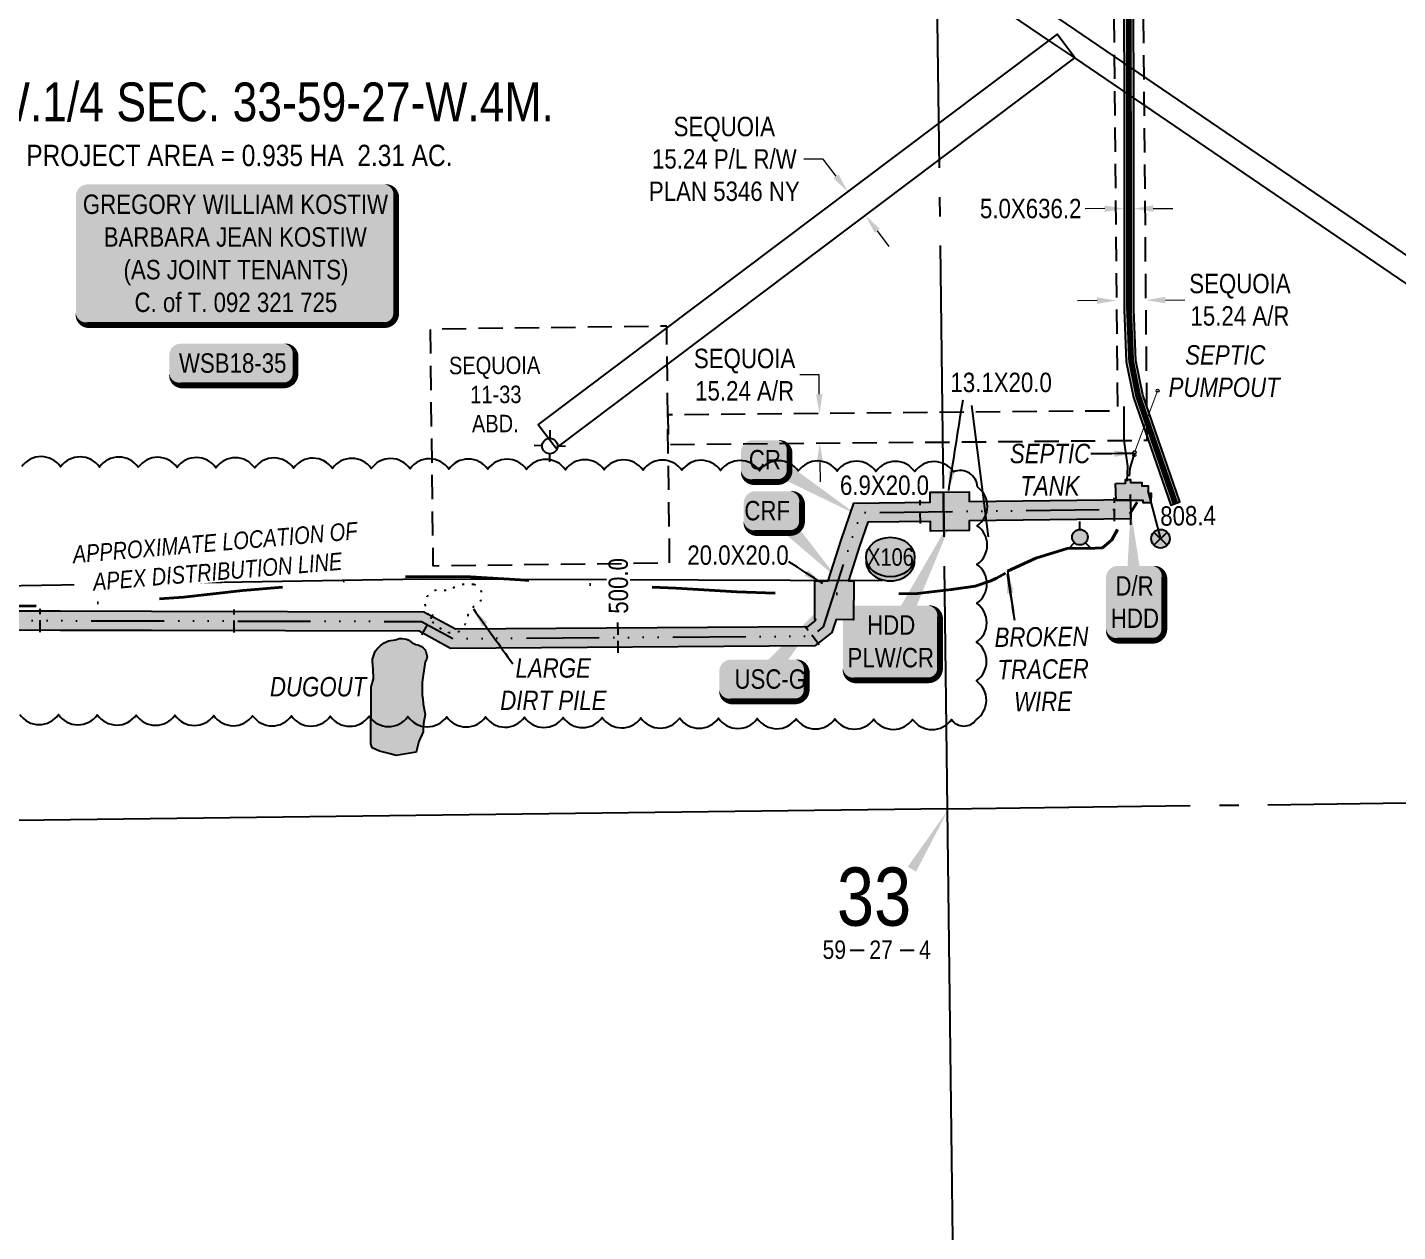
# Model space of a CAD drawing. Extents: x 57693 to 70573, y 5994359 to 6008381.
# Drawn here: x 65584 to 66289, y 5997501 to 5998121 of the extents above; entities that cross this region are included whole.
import ezdxf
from ezdxf.enums import TextEntityAlignment as Align

# ---------------------------------------------------------------- set-up
doc = ezdxf.new("R2010")
doc.units = 0
doc.header["$LTSCALE"] = 5
doc.header["$PDSIZE"] = -3
for name, pattern in [('COOP2', [10, 5, -1, 0, -1, 0, -1, 0, -1, 0, -1]), ('DASHDOT', [25.4, 12.7, -6.35, 0, -6.35]), ('foc-ACCESSROAD', [3.75, 2.5, -1.25]), ('foc-QUARTERLINE', [33, 25, -3, 2, -3]), ('foc-TIELINE', [1.875, 1.25, -0.625]), ('foc-TOPO', [1, 0.2, -0.8]), ('POWERLINE5', [7.8, 2.4, -0.6, 0.6, -0.6, 0.6, -0.6, 2.4])]:
    doc.linetypes.add(name, pattern=pattern)
doc.layers.get('Defpoints').update_dxf_attribs({"color": 9})
for name, color, linetype in [('10', 1, 'Continuous'), ('9', 3, 'Continuous'), ('AS-FENCE', 48, 'foc-FENCE'), ('AS-OWNER', 7, 'Continuous'), ('AS-POWER', 104, 'foc-POWER'), ('AS-POWER-EXISTING', 72, 'POWERLINE5'), ('AS-POWER-EXISTING-PP', 72, 'Continuous'), ('AS-RESIDENCE', 14, 'Continuous'), ('AS-ROADS', 254, 'Continuous'), ('AS-TELEPHONE', 224, 'foc-TEL'), ('C-SYMBOL', 7, 'Continuous'), ('F-AR', 190, 'foc-ACCESSROAD'), ('F-RW', 190, 'Continuous'), ('F-WS', 190, 'foc-ACCESSROAD'), ('F-WS-S', 8, 'Continuous'), ('L-AREAREQUIRED', 7, 'Continuous'), ('L-QSEC', 8, 'foc-QUARTERLINE'), ('L-SECLBL', 7, 'Continuous'), ('L-TITLEDB', 4, 'Continuous'), ('P-APEX RECON PAY ITEMS', 240, 'Continuous'), ('P-APEX RECON-10m BUFFER', 51, 'COOP2'), ('P-APEX RECON-LINE LIST', 240, 'Continuous'), ('P-APEX RECON-URBAN', 30, 'COOP2'), ('P-APEX RECON-WORK AREA', 104, 'Continuous'), ('P-BUFFER-PURPLE', 187, 'foc-TIELINE'), ('P-BUFFER-PURPLE-T', 187, 'Continuous'), ('P-CROSSINGS', 250, 'Continuous'), ('REVISION 1', 70, 'Continuous'), ('T-GENERAL', 48, 'foc-TOPO'), ('T-WATER', 160, 'Continuous'), ('T-WATER-H', 133, 'Continuous'), ('T-WATER-T', 170, 'Continuous')]:
    doc.layers.add(name, color=color, linetype=linetype)
for name, color, linetype, lineweight in [('AS-GENERAL', 48, 'Continuous', 18), ('AS-RECON EXISTING', 151, 'DASHDOT', 40), ('F-AR-T', 190, 'Continuous', 9), ('F-RW-T', 190, 'Continuous', 9), ('F-WS-T', 190, 'Continuous', 9), ('P-APEX RECON-TWS-T', 104, 'Continuous', 9), ('T-TEXT', 48, 'Continuous', 18)]:
    doc.layers.add(name, color=color, linetype=linetype, lineweight=lineweight)
doc.layers.add('AS-STRUCTURE-H', color=7, linetype='Continuous', true_color=0xa8a8a8)
doc.layers.add('P-APEX RECON-TO BE DRILLED-H', color=7, linetype='Continuous', true_color=0xffafe1)
doc.styles.add('1.8', font='ARIALN.TTF', dxfattribs={"height": 2})
doc.styles.add('100L', font='ARIALN.TTF', dxfattribs={"height": 11})
doc.styles.add('175L', font='ARIALN.TTF', dxfattribs={"height": 10})
doc.styles.add('80', font='ARIALN.TTF', dxfattribs={"height": 10})
doc.styles.add('80CG', font='ARIALN.TTF', dxfattribs={"height": 10})
doc.styles.add('80L', font='ARIALN.TTF', dxfattribs={"height": 10})
doc.styles.add('Crossing', font='ARIALN.TTF', dxfattribs={"height": 10})
doc.styles.add('foc-LtypeFont', font='ARIALN.TTF', dxfattribs={"height": 7.35})
doc.styles.add('SIMPLEX', font='ARIALN.TTF')
doc.linetypes.add('foc-FENCE', pattern='A,10,-1,["X",foc-LtypeFont,S=0.2,R=0,X=-0.625,Y=-0.75],-1.24', length=12.24)
doc.linetypes.add('foc-POWER', pattern='A,6,-1,["P",foc-LtypeFont,S=0.2,R=0,X=-0.625,Y=-0.75],-1.24,4', length=12.24)
doc.linetypes.add('foc-TEL', pattern='A,2,-1,["T",foc-LtypeFont,S=0.2,R=0,X=-0.425,Y=-0.75],-1.24,8', length=12.24)
doc.dimstyles.new('Compass 1 000', dxfattribs={"dimtxt": 1.8, "dimasz": 2, "dimexe": 0.2, "dimexo": 0.0625, "dimgap": 0.5, "dimtad": 0, "dimtih": 1, "dimtoh": 1, "dimzin": 0, "dimdsep": 46, "dimtxsty": '1.8', "dimcen": 0.1, "dimse1": 1, "dimse2": 1, "dimclrd": 256, "dimclrt": 256, "dimaunit": 1, "dimadec": 4, "dimazin": 0, "dimtfac": 0.06, "dimtofl": 0, "dimtmove": 0, "dimatfit": 0, "dimfxl": 0.2, "dimtolj": 1, "dimtzin": 0, "dimlwd": -1, "dimarcsym": 0})
doc.dimstyles.new('Compass 5 000', dxfattribs={"dimscale": 5, "dimtxt": 9, "dimasz": 2, "dimexe": 0.2, "dimexo": 0.0625, "dimgap": 0.5, "dimtad": 0, "dimtih": 1, "dimtoh": 1, "dimzin": 0, "dimdsep": 46, "dimtxsty": '80CG', "dimcen": 0.1, "dimse1": 1, "dimse2": 1, "dimclrd": 256, "dimclrt": 256, "dimaunit": 1, "dimadec": 4, "dimazin": 0, "dimtfac": 0.06, "dimtofl": 0, "dimtmove": 0, "dimatfit": 1, "dimfxl": 0.2, "dimtolj": 1, "dimtzin": 0, "dimlwd": -1, "dimarcsym": 0})

# ---------------------------------------------------------------- blocks, each defined once
blk = doc.blocks.new('L-SECLBL')
at = {"layer": '9', "color": 7}
for p, q in [((-5.08, -27.83), (-12.29, -27.83)), ((20.7, -27.83), (13.5, -27.83))]:
    blk.add_line(p, q, dxfattribs=at)
at = {"layer": '10', "color": 2, "style": 'SIMPLEX'}
blk.add_attdef('SEC', text='', height=30, dxfattribs=at).set_placement((0, 0), align=Align.MIDDLE)
at = {"layer": '10', "color": 5, "style": '80L'}
blk.add_attdef('TWP', text='', height=9.5, dxfattribs=at).set_placement((-14.43, -27.37), align=Align.MIDDLE_RIGHT)
blk.add_attdef('RGE', text='', height=9.5, dxfattribs=at).set_placement((3.62, -27.37), align=Align.MIDDLE_CENTER)
blk.add_attdef('MER', text='', height=9.5, dxfattribs=at).set_placement((23.17, -27.37), align=Align.MIDDLE_LEFT)
blk = doc.blocks.new('*D494')
at = {"layer": 'Defpoints', "color": 0, "transparency": 16777216}
for p in [(66006, 5998036.72), (65969.19, 5998009.03), (65978.34, 5997996.86)]:
    blk.add_point(p, dxfattribs=at)
at = {"layer": 'F-RW-T', "transparency": 16777216}
for p, q in [((65993.32, 5998053.59), (65983.32, 5998053.59)), ((65999.99, 5998044.71), (65993.32, 5998053.59)), ((66021.17, 5998016.56), (66027.18, 5998008.57))]:
    blk.add_line(p, q, dxfattribs=at)
for points in [[(66001.32, 5998045.71), (65998.66, 5998043.71), (66006, 5998036.72)], [(66022.5, 5998017.56), (66019.83, 5998015.56), (66015.16, 5998024.55)]]:
    blk.add_solid(points, dxfattribs=at)
at = {"layer": 'F-RW-T', "transparency": 16777216, "insert": (65942.46, 5998053.59), "char_height": 10, "attachment_point": 5, "style": '80CG'}
blk.add_mtext('\\A1;SEQUOIA\\P15.24 P/L R/W\\PPLAN 5346 NY', dxfattribs=at)
blk = doc.blocks.new('*U454')
h = blk.add_hatch(color=59)
edge = h.paths.add_edge_path()
edge.add_line((-76.5, -37), (76.5, -37))
edge.add_arc((76.5, -31), 6, 270, 360)
edge.add_line((82.5, -31), (82.5, 29.5))
edge.add_arc((76.5, 29.5), 6, 0, 90)
edge.add_line((76.5, 35.5), (-76.5, 35.5))
edge.add_arc((-76.5, 29.5), 6, 90, 180)
edge.add_line((-82.5, 29.5), (-82.5, -31))
edge.add_arc((-76.5, -31), 6, 180, 270)
at = {"color": 1, "flags": 128}
blk.add_lwpolyline([(-76.5, -37, 3, 3, 0), (76.5, -37, 3, 3, 0.414214), (82.5, -31, 3, 3, 0), (82.5, 29.5, 3, 0, 0.414214), (76.5, 35.5, 0, 0, 0), (-76.5, 35.5, 0, 0, 0.414214), (-82.5, 29.5, 0, 0, 0), (-82.5, -31, 0, 3, 0.414214)], format="xyseb", close=True, dxfattribs=at)
blk.add_lwpolyline([(-2.96, -15.16, 0, 7.5, 0), (0, 0, 0, 0, 0)], format="xyseb", dxfattribs=at)
at = {"color": 1, "style": '80'}
blk.add_attdef('ENTER_TEXT_001', (-35.99, -5), '', height=10, dxfattribs=at)
blk = doc.blocks.new('GABD')
for p, q in [((0, 0.81), (0, 1.62)), ((-0.81, 0), (-1.62, 0)), ((1.62, 0), (0.81, 0)), ((0, -0.81), (0, -1.62))]:
    blk.add_line(p, q)
blk.add_circle((0, 0), 0.8)
blk = doc.blocks.new('*U428')
at = {"true_color": 0xffffa8}
h = blk.add_hatch(color=51, dxfattribs=at)
edge = h.paths.add_edge_path()
edge.add_line((-26.5, -11.5), (26.5, -11.5))
edge.add_arc((26.5, -5.5), 6, 270, 360)
edge.add_line((32.5, -5.5), (32.5, 4))
edge.add_arc((26.5, 4), 6, 0, 90)
edge.add_line((26.5, 10), (-26.5, 10))
edge.add_arc((-26.5, 4), 6, 90, 180)
edge.add_line((-32.5, 4), (-32.5, -5.5))
edge.add_arc((-26.5, -5.5), 6, 180, 270)
at = {"color": 240, "flags": 128}
blk.add_lwpolyline([(-26.5, -11.5, 3, 3, 0), (26.5, -11.5, 3, 3, 0.414214), (32.5, -5.5, 3, 3, 0), (32.5, 4, 3, 0, 0.414214), (26.5, 10, 0, 0, 0), (-26.5, 10, 0, 0, 0.414214), (-32.5, 4, 0, 0, 0), (-32.5, -5.5, 0, 3, 0.414214)], format="xyseb", close=True, dxfattribs=at)
for points in [[(-24.67, -8.43, 0, 10, 0), (0, 0, 5, 5, 0)], [(21.05, -6.93, 0, 10, 0), (0, 0, 5, 5, 0)]]:
    blk.add_lwpolyline(points, format="xyseb", dxfattribs=at)
at = {"color": 4, "style": '80'}
blk.add_attdef('OTHER_001', (-14.7, -5), '', height=10, dxfattribs=at)
blk = doc.blocks.new('*D504')
at = {"layer": 'Defpoints', "color": 0, "transparency": 16777216}
for p in [(65973.55, 5997922.33), (65973.68, 5997907.1), (65991.57, 5997907.26)]:
    blk.add_point(p, dxfattribs=at)
at = {"layer": 'F-AR-T', "transparency": 16777216}
for p, q in [((65991.26, 5997942.49), (65981.26, 5997942.49)), ((65991.35, 5997932.49), (65991.26, 5997942.49)), ((65991.66, 5997897.26), (65991.75, 5997887.26))]:
    blk.add_line(p, q, dxfattribs=at)
for points in [[(65993.01, 5997932.5), (65989.68, 5997932.47), (65991.44, 5997922.49)], [(65993.33, 5997897.28), (65990, 5997897.25), (65991.57, 5997907.26)]]:
    blk.add_solid(points, dxfattribs=at)
at = {"layer": 'F-AR-T', "transparency": 16777216, "insert": (65952.9, 5997942.49), "char_height": 10, "attachment_point": 5, "style": '80CG'}
blk.add_mtext('\\A1;SEQUOIA\\P15.24 A/R', dxfattribs=at)
blk = doc.blocks.new('*D505')
at = {"layer": 'Defpoints', "color": 0, "transparency": 16777216}
for p in [(66144.23, 5997986.87), (66159.46, 5997987), (66159.51, 5997980.88)]:
    blk.add_point(p, dxfattribs=at)
at = {"layer": 'F-AR-T', "transparency": 16777216}
for p, q in [((66134.29, 5997980.66), (66124.29, 5997980.57)), ((66169.51, 5997980.97), (66179.51, 5997981.06))]:
    blk.add_line(p, q, dxfattribs=at)
for points in [[(66169.5, 5997982.64), (66169.53, 5997979.3), (66159.51, 5997980.88)], [(66134.27, 5997982.32), (66134.3, 5997978.99), (66144.29, 5997980.74)]]:
    blk.add_solid(points, dxfattribs=at)
at = {"layer": 'F-AR-T', "transparency": 16777216, "insert": (66207.87, 5997981.06), "char_height": 10, "attachment_point": 5, "style": '80CG'}
blk.add_mtext('\\A1;SEQUOIA\\P15.24 A/R', dxfattribs=at)
blk = doc.blocks.new('*U2001')
at = {"true_color": 0xffffa8}
h = blk.add_hatch(color=51, dxfattribs=at)
edge = h.paths.add_edge_path()
edge.add_line((-19, -20), (19, -20))
edge.add_arc((19, -14), 6, 270, 360)
edge.add_line((25, -14), (25, 12.5))
edge.add_arc((19, 12.5), 6, 0, 90)
edge.add_line((19, 18.5), (-19, 18.5))
edge.add_arc((-19, 12.5), 6, 90, 180)
edge.add_line((-25, 12.5), (-25, -14))
edge.add_arc((-19, -14), 6, 180, 270)
at = {"color": 240, "flags": 128}
for points in [[(33.05, 67.03, 0, 10, 0), (0, 0, 5, 5, 0)], [(11.03, -3.01, 0, 10, 0), (0, 0, 5, 5, 0)]]:
    blk.add_lwpolyline(points, format="xyseb", dxfattribs=at)
blk.add_lwpolyline([(-19, -20, 3, 3, 0), (19, -20, 3, 3, 0.414214), (25, -14, 3, 3, 0), (25, 12.5, 3, 0, 0.414214), (19, 18.5, 0, 0, 0), (-19, 18.5, 0, 0, 0.414214), (-25, 12.5, 0, 0, 0), (-25, -14, 0, 3, 0.414214)], format="xyseb", close=True, dxfattribs=at)
at = {"color": 4, "style": '80'}
blk.add_attdef('OTHER_001', (-14.7, -5), '', height=10, dxfattribs=at)
blk = doc.blocks.new('WAT')
h = blk.add_hatch(color=255)
h.dxf.hatch_style = 1
edge = h.paths.add_edge_path()
edge.add_arc((0, 0), 0.9, 0, 360)
at = {"color": 170}
for p, q in [((0, 0.82), (0, 1.63)), ((-0.58, -0.58), (-1.15, -1.15)), ((0.58, -0.58), (1.15, -1.15))]:
    blk.add_line(p, q, dxfattribs=at)
blk.add_circle((0, 0), 0.8, dxfattribs=at)
blk = doc.blocks.new('*U2002')
at = {"true_color": 0xffffa8}
h = blk.add_hatch(color=51, dxfattribs=at)
edge = h.paths.add_edge_path()
edge.add_line((-9, -20), (9, -20))
edge.add_arc((9, -14), 6, 270, 360)
edge.add_line((15, -14), (15, 12.5))
edge.add_arc((9, 12.5), 6, 0, 90)
edge.add_line((9, 18.5), (-9, 18.5))
edge.add_arc((-9, 12.5), 6, 90, 180)
edge.add_line((-15, 12.5), (-15, -14))
edge.add_arc((-9, -14), 6, 180, 270)
at = {"color": 240, "flags": 128}
for points in [[(-2.31, 47.76, 0, 10, 0), (0, 0, 5, 5, 0)], [(11.03, -3.01, 0, 10, 0), (0, 0, 5, 5, 0)]]:
    blk.add_lwpolyline(points, format="xyseb", dxfattribs=at)
blk.add_lwpolyline([(-9, -20, 3, 3, 0), (9, -20, 3, 3, 0.414214), (15, -14, 3, 3, 0), (15, 12.5, 3, 0, 0.414214), (9, 18.5, 0, 0, 0), (-9, 18.5, 0, 0, 0.414214), (-15, 12.5, 0, 0, 0), (-15, -14, 0, 3, 0.414214)], format="xyseb", close=True, dxfattribs=at)
at = {"color": 4, "style": '80'}
blk.add_attdef('OTHER_001', (-14.7, -5), '', height=10, dxfattribs=at)
blk = doc.blocks.new('POWERPOLE')
h = blk.add_hatch(color=255)
edge = h.paths.add_edge_path()
edge.add_arc((0, 0), 0.96, 0, 360)
at = {"linetype": 'Continuous'}
for p, q in [((0.68, -0.68), (-0.68, 0.68)), ((-0.68, -0.68), (0.68, 0.68))]:
    blk.add_line(p, q, dxfattribs=at)
blk.add_circle((0, 0), 0.96, dxfattribs=at)
blk = doc.blocks.new('*D2003')
at = {"layer": 'Defpoints', "color": 0, "transparency": 16777216}
for p in [(66148.25, 5998028.34), (66148.25, 5998028.03), (66153.25, 5998028.34)]:
    blk.add_point(p, dxfattribs=at)
at = {"layer": 'P-APEX RECON-TWS-T', "transparency": 16777216}
for p, q in [((66138.25, 5998028.03), (66128.25, 5998028.02)), ((66163.25, 5998028.04), (66173.25, 5998028.05))]:
    blk.add_line(p, q, dxfattribs=at)
for points in [[(66138.25, 5998029.69), (66138.25, 5998026.36), (66148.25, 5998028.03)], [(66163.25, 5998029.71), (66163.25, 5998026.37), (66153.25, 5998028.04)]]:
    blk.add_solid(points, dxfattribs=at)
at = {"layer": 'P-APEX RECON-TWS-T', "transparency": 16777216, "insert": (66100.16, 5998028.02), "char_height": 10, "attachment_point": 5, "style": '80CG'}
blk.add_mtext('\\A1;5.0X636.2', dxfattribs=at)
blk = doc.blocks.new('xing2')
h = blk.add_hatch(color=50)
h.dxf.hatch_style = 1
edge = h.paths.add_edge_path()
edge.add_ellipse((0, 0), major_axis=(-12.5, 0), ratio=0.816297, start_angle=0, end_angle=360)
h = blk.add_hatch(color=250)
h.dxf.hatch_style = 1
edge = h.paths.add_edge_path()
edge.add_ellipse((0, -2.05), major_axis=(-12.5, 0), ratio=0.816297, start_angle=0, end_angle=180)
edge.add_line((12.5, -2.05), (12.5, 0))
edge.add_ellipse((0, 0), major_axis=(-12.5, 0), ratio=0.816297, start_angle=0, end_angle=180, ccw=False)
edge.add_line((-12.5, 0), (-12.5, -2.05))
at = {"color": 250}
blk.add_ellipse((0, 0), major_axis=(-12.5, 0), ratio=0.816297, dxfattribs=at)
blk.add_ellipse((0, -2.05), major_axis=(-12.5, 0), ratio=0.816297, start_param=0, end_param=3.141593, dxfattribs=at)
at = {"color": 250, "style": 'Crossing'}
blk.add_attdef('CROSSING', text='', height=9, dxfattribs=at).set_placement((0.09, 0.02), align=Align.MIDDLE_CENTER)
at = {"color": 250, "style": 'Crossing', "flags": 1}
for tag, p in [('OWNER', (0.09, -12.49)), ('DESCRIPTION', (0.09, -25.77)), ('LOCATION', (0.09, -39.3)), ('DWG_REF', (0.09, -52.84))]:
    blk.add_attdef(tag, text='', height=9, dxfattribs=at).set_placement(p, align=Align.MIDDLE_CENTER)
blk = doc.blocks.new('*U2471')
at = {"true_color": 0xffffa8}
h = blk.add_hatch(color=51, dxfattribs=at)
edge = h.paths.add_edge_path()
edge.add_line((-16.5, -11.5), (16.5, -11.5))
edge.add_arc((16.5, -5.5), 6, 270, 360)
edge.add_line((22.5, -5.5), (22.5, 4))
edge.add_arc((16.5, 4), 6, 0, 90)
edge.add_line((16.5, 10), (-16.5, 10))
edge.add_arc((-16.5, 4), 6, 90, 180)
edge.add_line((-22.5, 4), (-22.5, -5.5))
edge.add_arc((-16.5, -5.5), 6, 180, 270)
at = {"color": 240, "flags": 128}
for points in [[(36.64, 43.83, 0, 10, 0), (0, 0, 5, 5, 0)], [(11.03, -3.01, 0, 10, 0), (0, 0, 5, 5, 0)]]:
    blk.add_lwpolyline(points, format="xyseb", dxfattribs=at)
blk.add_lwpolyline([(-16.5, -11.5, 3, 3, 0), (16.5, -11.5, 3, 3, 0.414214), (22.5, -5.5, 3, 3, 0), (22.5, 4, 3, 0, 0.414214), (16.5, 10, 0, 0, 0), (-16.5, 10, 0, 0, 0.414214), (-22.5, 4, 0, 0, 0), (-22.5, -5.5, 0, 3, 0.414214)], format="xyseb", close=True, dxfattribs=at)
at = {"color": 4, "style": '80'}
blk.add_attdef('OTHER_001', (-14.7, -5), '', height=10, dxfattribs=at)
blk = doc.blocks.new('*U2473')
at = {"true_color": 0xffffa8}
h = blk.add_hatch(color=51, dxfattribs=at)
edge = h.paths.add_edge_path()
edge.add_line((-9, -11.5), (9, -11.5))
edge.add_arc((9, -5.5), 6, 270, 360)
edge.add_line((15, -5.5), (15, 4))
edge.add_arc((9, 4), 6, 0, 90)
edge.add_line((9, 10), (-9, 10))
edge.add_arc((-9, 4), 6, 90, 180)
edge.add_line((-15, 4), (-15, -5.5))
edge.add_arc((-9, -5.5), 6, 180, 270)
at = {"color": 240, "flags": 128}
blk.add_lwpolyline([(-9, -11.5, 3, 3, 0), (9, -11.5, 3, 3, 0.414214), (15, -5.5, 3, 3, 0), (15, 4, 3, 0, 0.414214), (9, 10, 0, 0, 0), (-9, 10, 0, 0, 0.414214), (-15, 4, 0, 0, 0), (-15, -5.5, 0, 3, 0.414214)], format="xyseb", close=True, dxfattribs=at)
for points in [[(33.78, -35.48, 0, 10, 0), (0, 0, 5, 5, 0)], [(11.03, -3.01, 0, 10, 0), (0, 0, 5, 5, 0)]]:
    blk.add_lwpolyline(points, format="xyseb", dxfattribs=at)
at = {"color": 4, "style": '80'}
blk.add_attdef('OTHER_001', (-14.7, -5), '', height=10, dxfattribs=at)
blk = doc.blocks.new('*U2475')
at = {"true_color": 0xffffa8}
h = blk.add_hatch(color=51, dxfattribs=at)
edge = h.paths.add_edge_path()
edge.add_line((-6.5, -11.5), (6.5, -11.5))
edge.add_arc((6.5, -5.5), 6, 270, 360)
edge.add_line((12.5, -5.5), (12.5, 4))
edge.add_arc((6.5, 4), 6, 0, 90)
edge.add_line((6.5, 10), (-6.5, 10))
edge.add_arc((-6.5, 4), 6, 90, 180)
edge.add_line((-12.5, 4), (-12.5, -5.5))
edge.add_arc((-6.5, -5.5), 6, 180, 270)
at = {"color": 240, "flags": 128}
blk.add_lwpolyline([(-6.5, -11.5, 3, 3, 0), (6.5, -11.5, 3, 3, 0.414214), (12.5, -5.5, 3, 3, 0), (12.5, 4, 3, 0, 0.414214), (6.5, 10, 0, 0, 0), (-6.5, 10, 0, 0, 0.414214), (-12.5, 4, 0, 0, 0), (-12.5, -5.5, 0, 3, 0.414214)], format="xyseb", close=True, dxfattribs=at)
for points in [[(47.44, -28.56, 0, 10, 0), (0, 0, 5, 5, 0)], [(11.03, -3.01, 0, 10, 0), (0, 0, 5, 5, 0)]]:
    blk.add_lwpolyline(points, format="xyseb", dxfattribs=at)
at = {"color": 4, "style": '80'}
blk.add_attdef('OTHER_001', (-14.7, -5), '', height=10, dxfattribs=at)

msp = doc.modelspace()

# ---------------------------------------------------------------- hatches: boundary and pattern name
at = {"layer": 'AS-STRUCTURE-H'}
h = msp.add_hatch(color=256, dxfattribs=at)
h.dxf.hatch_style = 1
h.paths.add_polyline_path([(66143.801, 5997886.464), (66148.968, 5997886.596), (66148.986, 5997888.557), (66151.58, 5997888.586), (66151.591, 5997887.001), (66157.412, 5997887.003), (66157.427, 5997885.208), (66160.592, 5997885.201), (66160.641, 5997881.588), (66162.116, 5997881.578), (66162.07, 5997876.516), (66158.007, 5997876.507), (66158.052, 5997877.736), (66144.106, 5997877.804)])
at = {"layer": 'P-APEX RECON-10m BUFFER'}
h = msp.add_hatch(color=256, dxfattribs=at)
h.dxf.hatch_style = 1
h.paths.add_polyline_path([(66145.468, 5998509.155), (66148.126, 5998240.996), (66148.282, 5997976.052), (66149.38, 5997949.155), (66153.071, 5997930.826), (66172.249, 5997875.41), (66176.97, 5997877.044), (66157.902, 5997932.142), (66154.356, 5997949.754), (66153.278, 5997976.155), (66153.123, 5998241.022), (66150.464, 5998509.218)])
h = msp.add_hatch(color=256, dxfattribs=at)
h.dxf.hatch_style = 1
h.paths.add_polyline_path([(66009.198, 5997876.432), (66048.495, 5997876.933), (66048.461, 5997882.021), (66055.262, 5997882.078), (66055.512, 5997862.08), (66048.596, 5997862.014), (66048.563, 5997866.941), (66016.349, 5997866.53), (66012.074, 5997854.15), (66006.374, 5997836.317), (66009.071, 5997836.302), (66008.96, 5997816.318), (65999.997, 5997816.368), (65997.869, 5997809.709), (65989.065, 5997802.923), (65801.56, 5997801.595), (65785.298, 5997810.463), (65647.574, 5997810.77), (65600.529, 5997810.861), (65533.801, 5997810.879), (65528.192, 5997816.704), (65524.588, 5997813.233), (65510.715, 5997827.639), (65514.319, 5997831.11), (65512.588, 5997832.909), (65486.968, 5997836.541), (65463.376, 5997839.824), (65439.135, 5997843.304), (65422.061, 5997845.698), (65411.953, 5997846.956), (65410.319, 5997847.095), (65410.322, 5997846.916), (65390.359, 5997846.578), (65390.075, 5997866.583), (65396.323, 5997866.682), (65393.536, 5997941.34), (65386.196, 5997941.442), (65386.251, 5997944.705), (65247.387, 5997947.175), (65247.33, 5997952.173), (65386.335, 5997949.701), (65386.532, 5997961.447), (65406.496, 5997961.146), (65406.159, 5997941.164), (65398.538, 5997941.27), (65401.32, 5997866.761), (65410.039, 5997866.899), (65410.088, 5997863.392), (65410.177, 5997857.135), (65412.994, 5997856.896), (65423.371, 5997855.604), (65440.538, 5997853.197), (65464.775, 5997849.719), (65488.358, 5997846.437), (65517.398, 5997842.319), (65521.517, 5997838.041), (65525.122, 5997841.512), (65538.994, 5997827.106), (65535.39, 5997823.635), (65538.052, 5997820.87), (65600.54, 5997820.854), (65647.593, 5997820.763), (65787.855, 5997820.45), (65804.075, 5997811.606), (65985.63, 5997812.891), (65989.3, 5997815.72), (65989.525, 5997816.426), (65988.975, 5997816.429), (65989.087, 5997836.414), (65995.902, 5997836.376), (66002.591, 5997857.302)])
h = msp.add_hatch(color=256, dxfattribs=at)
h.dxf.hatch_style = 1
h.paths.add_polyline_path([(66055.262, 5997882.078), (66068.426, 5997882.189), (66068.46, 5997877.188), (66151.58, 5997878.249), (66151.708, 5997868.258), (66068.527, 5997867.196), (66068.561, 5997862.204), (66055.512, 5997862.08)])
at = {"layer": 'P-APEX RECON-TO BE DRILLED-H'}
h = msp.add_hatch(color=256, dxfattribs=at)
h.dxf.hatch_style = 1
h.paths.add_polyline_path([(66061.439, 5997877.099), (66061.566, 5997867.107), (66151.708, 5997868.258), (66151.58, 5997878.249)])
at = {"layer": 'T-WATER-H'}
h = msp.add_hatch(color=256, dxfattribs=at)
h.dxf.hatch_style = 1
h.paths.add_polyline_path([(65761.349, 5997794.774), (65761.396, 5997795.933), (65761.676, 5997797.004), (65762.053, 5997798.112), (65762.426, 5997799.166), (65762.852, 5997800.304), (65763.698, 5997801.265), (65764.644, 5997802.185), (65765.486, 5997803.011), (65767.409, 5997804.357), (65768.597, 5997804.957), (65769.522, 5997805.452), (65770.719, 5997805.663), (65771.925, 5997805.804), (65773.063, 5997805.95), (65774.188, 5997806.338), (65775.302, 5997806.588), (65776.553, 5997806.631), (65778.833, 5997806.251), (65780.022, 5997805.824), (65780.902, 5997805.085), (65781.774, 5997804.463), (65782.676, 5997804.023), (65783.634, 5997803.645), (65784.633, 5997803.47), (65785.626, 5997803.094), (65786.588, 5997802.563), (65787.434, 5997801.919), (65788.213, 5997801.06), (65788.767, 5997800.012), (65789.45, 5997797.148), (65789.146, 5997795.875), (65788.547, 5997794.616), (65788.295, 5997793.629), (65788.248, 5997793.586), (65786.944, 5997784.219), (65786.944, 5997777.533), (65787.183, 5997775.622), (65787.422, 5997772.996), (65788.378, 5997767.503), (65787.661, 5997762.966), (65787.422, 5997758.667), (65785.272, 5997753.653), (65783.838, 5997748.16), (65773.563, 5997746.489), (65770.457, 5997747.205), (65764.961, 5997748.638), (65761.138, 5997750.309), (65760.421, 5997752.459), (65760.421, 5997757.235), (65760.421, 5997762.488), (65760.66, 5997768.458), (65760.66, 5997773.234), (65760.66, 5997776.816), (65760.66, 5997779.443), (65760.66, 5997781.831), (65761.855, 5997785.891), (65761.616, 5997790.906)])

# ---------------------------------------------------------------- linework, layer by layer
at = {"layer": 'AS-FENCE'}
msp.add_line((66069.745, 5997926.705), (66078.183, 5997858.963), dxfattribs=at)
at = {"layer": 'AS-FENCE', "flags": 128}
msp.add_lwpolyline([(65477.036, 5997832.304), (65787.23, 5997837.431), (66023.776, 5997836.615)], dxfattribs=at)
at = {"layer": 'AS-GENERAL', "const_width": 0.5, "flags": 128}
msp.add_lwpolyline([(66153.68, 5997902.67), (66165.47, 5997934.29)], dxfattribs=at)
at = {"layer": 'AS-GENERAL'}
for centre in [(66165.47, 5997934.29), (66153.52, 5997901.15), (66153.68, 5997902.67)]:
    msp.add_circle(centre, 0.749, dxfattribs=at)
at = {"layer": 'AS-POWER'}
msp.add_line((66160.408, 5997882.688), (66166.957, 5997858.057), dxfattribs=at)
at = {"layer": 'AS-POWER-EXISTING', "flags": 128}
msp.add_lwpolyline([(66153.349, 5997902.021), (66151.122, 5997894.267), (66150.63, 5997888.073)], dxfattribs=at)
at = {"layer": 'AS-RECON EXISTING', "flags": 128}
for points in [[(66088.211, 5997841.418), (66102.804, 5997848.02), (66118.96, 5997853.015), (66133.319, 5997853.254), (66137.053, 5997853.274), (66141.997, 5997857.417), (66145.177, 5997863.349), (66149.456, 5997868.68), (66150.859, 5997871.846), (66151.644, 5997873.253), (66152.353, 5997874.525), (66154.303, 5997878.129)], [(65400.662, 5997851.803), (65403.594, 5997851.489), (65423.359, 5997849.14), (65443.542, 5997843.871), (65464.767, 5997838.027), (65489.277, 5997833.427), (65499.011, 5997831.533), (65509.239, 5997829.419), (65520.092, 5997827.048), (65534.613, 5997824.666), (65551.063, 5997822.922), (65588.587, 5997823.434), (65628.956, 5997825.437), (65664.063, 5997828.03), (65694.67, 5997831.416), (65726.974, 5997834.146), (65741.331, 5997835.906), (65750.261, 5997836.805), (65766.869, 5997838.181), (65788.561, 5997838.534), (65811.844, 5997838.368), (65837.497, 5997836.846), (65874.96, 5997834.387), (65917.647, 5997832.626), (65948.957, 5997830.707), (65981.76, 5997829.653), (66007.918, 5997829.553), (66041.971, 5997829.782), (66059.456, 5997831.982), (66071.511, 5997833.589), (66079.612, 5997836.311), (66082.62, 5997837.784), (66087.181, 5997840.254)]]:
    msp.add_lwpolyline(points, dxfattribs=at)
at = {"layer": 'AS-RECON EXISTING', "color": 240, "flags": 128}
msp.add_lwpolyline([(66151.183, 5997870.86), (66154.932, 5997876.881)], dxfattribs=at)
at = {"layer": 'AS-RESIDENCE', "flags": 128}
msp.add_lwpolyline([(66143.801, 5997886.464), (66148.968, 5997886.596), (66148.986, 5997888.557), (66151.58, 5997888.586), (66151.591, 5997887.001), (66157.412, 5997887.003), (66157.427, 5997885.208), (66160.592, 5997885.201), (66160.641, 5997881.588), (66162.116, 5997881.578), (66162.07, 5997876.516), (66158.007, 5997876.507), (66158.052, 5997877.736), (66144.106, 5997877.804), (66143.801, 5997886.464)], dxfattribs=at)
at = {"layer": 'AS-ROADS', "const_width": 2.998, "flags": 128}
msp.add_lwpolyline([(66174.61, 5997876.227), (66155.486, 5997931.484), (66151.868, 5997949.454), (66150.78, 5997976.104), (66150.624, 5998241.009), (66147.729, 5998533.09)], dxfattribs=at)
at = {"layer": 'AS-TELEPHONE', "flags": 128}
msp.add_lwpolyline([(66149.799, 5997887.672), (66150.094, 5997895.35), (66148.252, 5997908.702), (66148.333, 5997926.099)], dxfattribs=at)
at = {"layer": 'F-AR', "flags": 128}
msp.add_lwpolyline([(66142.656, 5998163.555), (66144.794, 5997923.858), (65913.358, 5997921.793), (65913.547, 5997906.566), (66160.157, 5997908.766), (66157.883, 5998163.691)], dxfattribs=at)
at = {"layer": 'F-RW', "flags": 128}
for points in [[(66517.442, 5997624.848), (66472.069, 5997724.215), (66376.893, 5997932.649), (66122.87, 5998105.65), (66109.578, 5998114.702), (66051.865, 5998154.008), (66043.487, 5998159.714), (66036.137, 5998164.72), (66031.054, 5998168.18), (66020.981, 5998175.041), (66015.975, 5998178.45), (65589.429, 5998468.947), (65589.009, 5998502.125)], [(66530.758, 5997625.015), (66485.385, 5997724.382), (66386.562, 5997940.803), (66064.848, 5998159.903), (66051.679, 5998168.873), (66030.921, 5998183.009), (65601.529, 5998475.444), (65601.189, 5998502.276)]]:
    msp.add_lwpolyline(points, dxfattribs=at)
msp.add_lwpolyline([(65855.854, 5997904.767), (66053.124, 5998053.177), (66122.87, 5998105.65), (66113.717, 5998117.816), (66109.578, 5998114.702), (66052.888, 5998072.054), (65846.7, 5997916.934)], close=True, dxfattribs=at)
at = {"layer": 'F-WS', "flags": 128}
msp.add_lwpolyline([(65914.302, 5997845.656), (65912.792, 5997967.475), (65790.973, 5997965.966), (65792.482, 5997844.146)], close=True, dxfattribs=at)
at = {"layer": 'L-QSEC', "flags": 128}
for points in [[(66057.3, 5997719.006), (66047.254, 5998522.895)], [(66057.3, 5997719.006), (66863.791, 5997729.134)]]:
    msp.add_lwpolyline(points, dxfattribs=at)
at = {"layer": 'L-SECLBL', "flags": 128}
msp.add_lwpolyline([(66057.937, 5997718.847, 0, 4.996, 0), (66039.011, 5997687.863, 0, 0, 0)], format="xyseb", dxfattribs=at)
at = {"layer": 'L-TITLEDB', "flags": 128}
for points in [[(66057.3, 5997719.006), (65250.119, 5997708.873)], [(66067.335, 5996914.793), (66057.3, 5997719.006)]]:
    msp.add_lwpolyline(points, dxfattribs=at)
at = {"layer": 'P-APEX RECON-URBAN', "ltscale": 1.5, "flags": 128}
msp.add_lwpolyline([(65400.695, 5997851.846), (65406.752, 5997852.413), (65412.473, 5997851.926), (65422.716, 5997850.651), (65439.837, 5997848.251), (65464.075, 5997844.772), (65487.663, 5997841.489), (65514.993, 5997837.614), (65535.927, 5997815.875), (65600.534, 5997815.857), (65647.583, 5997815.766), (65786.577, 5997815.456), (65802.818, 5997806.6), (65987.347, 5997807.907), (65993.584, 5997812.714), (66007.332, 5997855.726), (66012.774, 5997871.481), (66151.644, 5997873.253)], dxfattribs=at)
at = {"layer": 'P-APEX RECON-WORK AREA', "flags": 128}
for points in [[(66145.468, 5998509.155), (66148.126, 5998240.996), (66148.282, 5997976.052), (66149.38, 5997949.155), (66153.071, 5997930.826), (66172.249, 5997875.41), (66176.97, 5997877.044), (66157.902, 5997932.142), (66154.356, 5997949.754), (66153.278, 5997976.155), (66153.123, 5998241.022), (66150.464, 5998509.218)], [(66055.262, 5997882.078), (66068.426, 5997882.189), (66068.46, 5997877.188), (66151.58, 5997878.249), (66151.708, 5997868.258), (66068.527, 5997867.196), (66068.561, 5997862.204), (66055.512, 5997862.08)]]:
    msp.add_lwpolyline(points, close=True, dxfattribs=at)
msp.add_lwpolyline([(65538.052, 5997820.87), (65600.54, 5997820.854), (65647.593, 5997820.763), (65787.855, 5997820.45), (65804.075, 5997811.606), (65985.63, 5997812.891), (65989.3, 5997815.72), (65989.525, 5997816.426), (65988.975, 5997816.429), (65989.087, 5997836.414), (65995.902, 5997836.376), (66002.591, 5997857.302), (66009.198, 5997876.432), (66048.495, 5997876.933), (66048.461, 5997882.021), (66055.262, 5997882.078), (66055.512, 5997862.08), (66048.596, 5997862.014), (66048.563, 5997866.941), (66016.349, 5997866.53), (66012.074, 5997854.15), (66006.374, 5997836.317), (66009.071, 5997836.302), (66008.96, 5997816.318), (65999.997, 5997816.368), (65997.869, 5997809.709), (65989.065, 5997802.923), (65801.56, 5997801.595), (65785.298, 5997810.463), (65647.574, 5997810.77), (65600.529, 5997810.861), (65533.801, 5997810.879)], dxfattribs=at)
at = {"layer": 'P-BUFFER-PURPLE'}
for p, q in [((66043.422, 5997865.876), (66043.269, 5997877.866)), ((66143.339, 5997867.151), (66143.186, 5997879.141)), ((66151.746, 5997865.26), (66151.542, 5997881.247)), ((65590.255, 5997809.865), (65590.258, 5997821.856)), ((65690.168, 5997809.676), (65690.195, 5997821.667)), ((65786.806, 5997808.502), (65792.546, 5997819.03)), ((65887.829, 5997799.208), (65887.716, 5997815.196)), ((65991.283, 5997803.371), (65983.962, 5997812.868))]:
    msp.add_line(p, q, dxfattribs=at)
at = {"layer": 'REVISION 1', "flags": 128}
msp.add_lwpolyline([(65579.733, 5997767.583, 0.5205671), (65599.718, 5997767.472, 0.5205671), (65619.702, 5997767.36, 0.5205671), (65639.687, 5997767.249, 0.5205671), (65659.672, 5997767.137, 0.5205671), (65679.656, 5997767.026, 0.5205671), (65699.641, 5997766.914, 0.5205671), (65719.626, 5997766.803, 0.5205671), (65739.611, 5997766.691, 0.5205671), (65759.595, 5997766.579, 0.5205671), (65779.58, 5997766.468, 0.5205671), (65799.565, 5997766.356, 0.5205671), (65819.55, 5997766.245, 0.5205671), (65839.534, 5997766.133, 0.5205671), (65859.519, 5997766.022, 0.5205671), (65879.504, 5997765.91, 0.5205671), (65899.489, 5997765.799, 0.5205671), (65919.473, 5997765.687, 0.5205671), (65939.458, 5997765.576, 0.5205671), (65959.443, 5997765.464, 0.5205671), (65979.428, 5997765.353, 0.5205671), (65999.412, 5997765.241, 0.5205671), (66019.397, 5997765.13, 0.5205671), (66039.382, 5997765.018, 0.5205671), (66059.366, 5997764.907, 0.5205671), (66072.066, 5997764.836, 0.5205671), (66072.177, 5997784.82, 0.5205671), (66072.289, 5997804.805, 0.5205671), (66072.4, 5997824.79, 0.5205671), (66072.512, 5997844.775, 0.5205671), (66072.623, 5997864.759, 0.5205671), (66072.735, 5997884.744, 0.5205671), (66060.471, 5997892.491, 0.5205671), (66040.487, 5997892.603, 0.5205671), (66020.502, 5997892.714, 0.5205671), (66000.517, 5997892.826, 0.5205671), (65980.533, 5997892.937, 0.5205671), (65960.548, 5997893.049, 0.5205671), (65940.563, 5997893.161, 0.5205671), (65920.578, 5997893.272, 0.5205671), (65900.594, 5997893.384, 0.5205671), (65880.609, 5997893.495, 0.5205671), (65860.624, 5997893.607, 0.5205671), (65840.639, 5997893.718, 0.5205671), (65820.655, 5997893.83, 0.5205671), (65800.67, 5997893.941, 0.5205671), (65780.685, 5997894.053, 0.5205671), (65760.7, 5997894.164, 0.5205671), (65740.716, 5997894.276, 0.5205671), (65720.731, 5997894.387, 0.5205671), (65700.746, 5997894.499, 0.5205671), (65680.761, 5997894.61, 0.5205671), (65660.777, 5997894.722, 0.5205671), (65640.792, 5997894.833, 0.5205671), (65620.807, 5997894.945, 0.5205671), (65600.823, 5997895.056, 0.5205671), (65580.838, 5997895.168, 0.5205671)], format="xyb", dxfattribs=at)
at = {"layer": 'T-GENERAL', "flags": 128}
msp.add_lwpolyline([(65813.449, 5997834.606), (65813.486, 5997834.57), (65814.518, 5997834.19), (65815.97, 5997833.358), (65816.963, 5997831.773), (65817.222, 5997830.702), (65817.449, 5997829.607), (65817.425, 5997827.264), (65817.065, 5997826.148), (65816.371, 5997825.248), (65815.404, 5997824.442), (65814.371, 5997823.736), (65813.38, 5997822.9), (65812.473, 5997821.921), (65811.661, 5997820.788), (65811.008, 5997819.781), (65810.504, 5997818.699), (65810.129, 5997817.415), (65809.677, 5997816.191), (65808.809, 5997813.742), (65808.197, 5997812.604), (65807.56, 5997811.588), (65806.655, 5997810.785), (65805.544, 5997810.124), (65804.345, 5997809.623), (65803.081, 5997809.446), (65801.755, 5997809.448), (65800.493, 5997809.659), (65799.256, 5997810.055), (65798.064, 5997810.641), (65795.758, 5997812.073), (65794.678, 5997812.884), (65793.569, 5997813.717), (65792.614, 5997814.726), (65791.814, 5997815.842), (65791.154, 5997817.053), (65790.551, 5997818.271), (65789.982, 5997819.554), (65789.5, 5997820.877), (65788.907, 5997822.111), (65788.553, 5997823.42), (65788.418, 5997824.739), (65789.028, 5997827.173), (65789.537, 5997828.28), (65790.354, 5997829.42), (65791.356, 5997830.31), (65792.515, 5997831.016), (65793.608, 5997831.519), (65794.863, 5997831.771), (65796.142, 5997831.623), (65797.341, 5997831.568), (65800.066, 5997831.578), (65801.423, 5997831.971), (65802.588, 5997832.59), (65803.871, 5997833.319), (65805.061, 5997833.878), (65806.309, 5997834.227), (65807.62, 5997834.573), (65808.89, 5997834.735), (65810.069, 5997834.753), (65811.26, 5997834.73)], close=True, dxfattribs=at)
at = {"layer": 'T-WATER', "flags": 128}
msp.add_lwpolyline([(65761.349, 5997794.774), (65761.396, 5997795.933), (65761.676, 5997797.004), (65762.053, 5997798.112), (65762.426, 5997799.166), (65762.852, 5997800.304), (65763.698, 5997801.265), (65764.644, 5997802.185), (65765.486, 5997803.011), (65767.409, 5997804.357), (65768.597, 5997804.957), (65769.522, 5997805.452), (65770.719, 5997805.663), (65771.925, 5997805.804), (65773.063, 5997805.95), (65774.188, 5997806.338), (65775.302, 5997806.588), (65776.553, 5997806.631), (65778.833, 5997806.251), (65780.022, 5997805.824), (65780.902, 5997805.085), (65781.774, 5997804.463), (65782.676, 5997804.023), (65783.634, 5997803.645), (65784.633, 5997803.47), (65785.626, 5997803.094), (65786.588, 5997802.563), (65787.434, 5997801.919), (65788.213, 5997801.06), (65788.767, 5997800.012), (65789.45, 5997797.148), (65789.146, 5997795.875), (65788.547, 5997794.616), (65788.295, 5997793.629), (65788.248, 5997793.586), (65786.944, 5997784.219), (65786.944, 5997777.533), (65787.183, 5997775.622), (65787.422, 5997772.996), (65788.378, 5997767.503), (65787.661, 5997762.966), (65787.422, 5997758.667), (65785.272, 5997753.653), (65783.838, 5997748.16), (65773.563, 5997746.489), (65770.457, 5997747.205), (65764.961, 5997748.638), (65761.138, 5997750.309), (65760.421, 5997752.459), (65760.421, 5997757.235), (65760.421, 5997762.488), (65760.66, 5997768.458), (65760.66, 5997773.234), (65760.66, 5997776.816), (65760.66, 5997779.443), (65760.66, 5997781.831), (65761.855, 5997785.891), (65761.616, 5997790.906)], close=True, dxfattribs=at)

# ---------------------------------------------------------------- block references
at = {"layer": 'AS-OWNER'}
ref = msp.add_blockref('*U454', (65691.084, 5998005.047), dxfattribs=dict(at, xscale=0.999252397, yscale=0.999252397, zscale=0.999252397, rotation=359.9999884413987))
ref.add_attrib('ENTER_TEXT_001', 'GREGORY WILLIAM KOSTIW', (65612.261, 5998025.295), dxfattribs={"layer": '0', "color": 1, "height": 9.99252, "rotation": 359.999988, "style": '80'})
ref.add_attrib('ENTER_TEXT_002', 'BARBARA JEAN KOSTIW', (65622.976, 5998008.463), dxfattribs={"layer": '0', "color": 1, "height": 9.99252, "rotation": 359.999988, "style": '80'})
ref.add_attrib('ENTER_TEXT_003', '(AS JOINT TENANTS)', (65633.218, 5997991.632), dxfattribs={"layer": '0', "color": 1, "height": 9.99252, "rotation": 359.999988, "style": '80'})
ref.add_attrib('ENTER_TEXT_004', 'C. of T. 092 321 725', (65638.858, 5997974.801), dxfattribs={"layer": '0', "color": 1, "height": 9.99252, "rotation": 359.999988, "style": '80'})
at = {"layer": 'AS-POWER-EXISTING-PP', "xscale": 4.996261984999982, "yscale": 4.996261984999982, "zscale": 4.996261984999982}
msp.add_blockref('POWERPOLE', (66166.96, 5997858.06), dxfattribs=at)
at = {"layer": 'F-WS-S', "color": 3, "xscale": 4.996261984999968, "yscale": 4.996261984999968, "zscale": 4.996261984999968, "rotation": 358.3685995525098}
msp.add_blockref('GABD', (65852.637, 5997905.795), dxfattribs=at)
at = {"layer": 'L-SECLBL', "xscale": 0.999252397, "yscale": 0.999252397, "zscale": 0.999252397}
msp.add_blockref('L-SECLBL', (66019.539, 5997673.748), dxfattribs=at).add_auto_attribs({'SEC': '33', 'TWP': '59', 'RGE': '27', 'MER': '4'})
at = {"layer": 'P-APEX RECON PAY ITEMS'}
ref = msp.add_blockref('*U2475', (65963.545, 5997898.752), dxfattribs=dict(at, xscale=0.999252397, yscale=0.999252397, zscale=0.999252397))
ref.add_attrib('OTHER_001', 'CR', (65955.09, 5997893.752), dxfattribs={"layer": '0', "color": 4, "height": 9.9925, "style": '80'})
at = {"layer": 'P-APEX RECON PAY ITEMS', "xscale": 0.999252397, "yscale": 0.999252397, "zscale": 0.999252397}
for name, p, values in [('*U2473', (65967.453, 5997872.501), {'OTHER_001': 'CRF'}), ('*U2471', (65962.364, 5997785.785), {'OTHER_001': 'USC-G'})]:
    msp.add_blockref(name, p, dxfattribs=at).add_auto_attribs(values)
at = {"layer": 'P-APEX RECON PAY ITEMS'}
ref = msp.add_blockref('*U2001', (66028.482, 5997805.126), dxfattribs=dict(at, xscale=0.999252397, yscale=0.999252397, zscale=0.999252397))
ref.add_attrib('OTHER_001', 'HDD', (66015.964, 5997808.631), dxfattribs={"layer": '0', "color": 4, "height": 9.9925, "style": '80'})
ref.add_attrib('OTHER_002', 'PLW/CR', (66005.866, 5997791.799), dxfattribs={"layer": '0', "color": 4, "height": 9.9925, "style": '80'})
ref = msp.add_blockref('*U2002', (66153.953, 5997825.523), dxfattribs=dict(at, xscale=0.999252397, yscale=0.999252397, zscale=0.999252397))
ref.add_attrib('OTHER_001', 'D/R', (66143.749, 5997828.769), dxfattribs={"layer": '0', "color": 4, "height": 9.9925, "style": '80'})
ref.add_attrib('OTHER_002', 'HDD', (66141.435, 5997812.115), dxfattribs={"layer": '0', "color": 4, "height": 9.9925, "style": '80'})
at = {"layer": 'P-APEX RECON-LINE LIST'}
ref = msp.add_blockref('*U428', (65689.224, 5997948.522), dxfattribs=dict(at, xscale=0.999252397, yscale=0.999252397, zscale=0.999252397, rotation=359.9999884413987))
ref.add_attrib('OTHER_001', 'WSB18-35', (65661.711, 5997943.523), dxfattribs={"layer": '0', "color": 4, "height": 9.9925, "rotation": 359.999988, "style": '80'})
at = {"layer": 'P-CROSSINGS', "xscale": 0.999252397, "yscale": 0.999252397, "zscale": 0.999252397}
msp.add_blockref('xing2', (66027.884, 5997848.596), dxfattribs=at).add_auto_attribs({'CROSSING': 'X106'})
at = {"layer": 'T-WATER-T', "xscale": 4.999999999999985, "yscale": 4.999999999999985, "zscale": 4.999999999999985}
msp.add_blockref('WAT', (66125.491, 5997858.834), dxfattribs=at)

# ---------------------------------------------------------------- texts
at = {"layer": 'AS-RECON EXISTING', "linetype": 'Continuous', "insert": (66086.828, 5997812.325), "char_height": 9.99252, "attachment_point": 1, "rotation": 0.675569, "style": '80'}
msp.add_mtext_dynamic_manual_height_columns('\\pi-5.3268;{\\fArial Narrow|b0|i1|c0|p18;BROKEN\\P\\pi-4.0556;TRACER \\P\\pi4.2909;WIRE}', width=37.54366, gutter_width=44.962, heights=[0], dxfattribs=at)
at = {"layer": 'C-SYMBOL', "color": 3, "style": '175L'}
msp.add_text('N.W.1/4 SEC. 33-59-27-W.4M.', height=19.98505, rotation=359.999988, dxfattribs=at).set_placement((65697.597, 5998067.027), align=Align.BOTTOM_CENTER)
at = {"layer": 'F-WS-T', "insert": (65812.32, 5997951.791), "char_height": 8.99759, "attachment_point": 1, "rotation": 0.26693, "style": '80'}
msp.add_mtext_dynamic_manual_height_columns('\\pi-11.626;SEQUOIA\\P\\pi-0.74419;11-33\\P\\pi0.053689;ABD.', width=23.27647, gutter_width=45.022, heights=[0], dxfattribs=at)
at = {"layer": 'L-AREAREQUIRED', "color": 5, "style": '100L'}
msp.add_text('PROJECT AREA = 0.935 HA  2.31 AC.', height=10.99178, rotation=359.999988, dxfattribs=at).set_placement((65692.847, 5998046.642), align=Align.BOTTOM_CENTER)
at = {"layer": 'P-APEX RECON-TWS-T', "char_height": 9.9925, "attachment_point": 1, "style": '175L'}
for s, insert in [('13.1X20.0', (66058.854, 5997943.543)), ('6.9X20.0', (66001.984, 5997890.605)), ('20.0X20.0', (65923.401, 5997854.598))]:
    msp.add_mtext_dynamic_manual_height_columns(s, width=78.94687, gutter_width=50, heights=[0], dxfattribs=dict(at, insert=insert))
at = {"layer": 'P-BUFFER-PURPLE-T', "style": '1.8'}
msp.add_text('808.4', height=9.9925, rotation=0.731288, dxfattribs=at).set_placement((66181.157, 5997869.876), align=Align.MIDDLE_CENTER)
at = {"layer": 'T-TEXT', "char_height": 9.99252, "attachment_point": 1, "style": '1.8'}
for s, width, insert in [('\\pi0.47106;{\\fArial Narrow|b0|i1|c0|p34;SEPTIC\\P\\pi-8.0935;PUMPOUT}', 41.56658, (66179.231, 5997957.718)), ('\\pi0.47106;{\\fArial Narrow|b0|i1|c0|p34;SEPTIC\\P\\pi5.8081;TANK}', 41.56658, (66088.997, 5997906.94)), ('\\pi8.5176;{\\fArial Narrow|b0|i1|c0|p34;LARGE\\P\\pi0.65512;DIRT PILE}', 55.96921, (65826.462, 5997796.469))]:
    msp.add_mtext_dynamic_manual_height_columns(s, width=width, gutter_width=10, heights=[0], dxfattribs=dict(at, insert=insert))
at = {"layer": 'T-WATER-T', "insert": (65705.639, 5997786.828), "char_height": 9.99252, "attachment_point": 1, "style": '1.8'}
msp.add_mtext_dynamic_manual_height_columns('\\pi2.9249;{\\fArial Narrow|b0|i1|c0|p34;DUGOUT}', width=55.96921, gutter_width=10, heights=[0], dxfattribs=at)

# ---------------------------------------------------------------- dimensions: what is measured, and where the dimension line sits
at = {"layer": 'F-AR-T'}
dim = msp.add_aligned_dim(p1=(66144.232, 5997986.867), p2=(66159.459, 5997987.003), distance=-6.123, text='SEQUOIA\\P15.24 A/R', dimstyle='Compass 5 000', dxfattribs=at)
dim.commit()
dim.dimension.update_dxf_attribs({"geometry": '*D505', "text_midpoint": (66207.869, 5997981.059)})
dim = msp.add_linear_dim(base=(65991.573, 5997907.262), p1=(65973.545, 5997922.33), p2=(65973.681, 5997907.102), angle=270.511215, text='SEQUOIA\\P15.24 A/R', dimstyle='Compass 5 000', dxfattribs=at)
dim.commit()
dim.dimension.update_dxf_attribs({"geometry": '*D504', "text_midpoint": (65952.903, 5997942.489), "dimtype": 161})
at = {"layer": 'F-RW-T', "color": 2}
dim = msp.add_linear_dim(base=(66006.003, 5998036.719), p1=(65978.339, 5997996.861), p2=(65969.186, 5998009.031), angle=126.945569, text='SEQUOIA\\P15.24 P/L R/W\\PPLAN 5346 NY', dimstyle='Compass 5 000', dxfattribs=at)
dim.commit()
dim.dimension.update_dxf_attribs({"geometry": '*D494', "text_midpoint": (65942.461, 5998053.587), "dimtype": 161})
at = {"layer": 'P-APEX RECON-TWS-T'}
dim = msp.add_aligned_dim(p1=(66153.248, 5998028.344), p2=(66148.251, 5998028.341), distance=0.308, text='5.0X636.2', dimstyle='Compass 5 000', dxfattribs=at)
dim.commit()
dim.dimension.update_dxf_attribs({"geometry": '*D2003', "text_midpoint": (66100.165, 5998028.021)})

# ---------------------------------------------------------------- leaders
at = {"layer": 'AS-RECON EXISTING', "linetype": 'Continuous', "path_type": 1}
for points in [[(66088.03, 5997839.854), (66091.814, 5997816.082)], [(66088.21, 5997841.42), (66091.814, 5997816.082)]]:
    msp.add_leader(points, dimstyle='Compass 5 000', override={"dimgap": 0.5, "dimtad": 0}, dxfattribs=at)
at = {"layer": 'P-APEX RECON-TWS-T', "path_type": 1}
for points, dimstyle, override in [([(66057.936, 5997882.827), (66065.322, 5997929.507)], 'Compass 1 000', {"dimasz": 10, "dimgap": 0.5, "dimtad": 0}), ([(65993.171, 5997834.922), (65975.709, 5997846.162)], 'Compass 5 000', {"dimgap": 0.5, "dimtad": 0})]:
    msp.add_leader(points, dimstyle=dimstyle, override=override, dxfattribs=at)
at = {"layer": 'T-TEXT', "path_type": 1}
for points in [[(66153.209, 5997901.921), (66131.111, 5997901.777)], [(65813.267, 5997821.906), (65833.613, 5997793.576)]]:
    msp.add_leader(points, dimstyle='Compass 5 000', override={"dimgap": 0.5, "dimtad": 0}, dxfattribs=at)

# ---------------------------------------------------------------- next in the draw order: texts
at = {"layer": 'AS-RECON EXISTING', "linetype": 'Continuous', "insert": (65607.04, 5997854.39), "char_height": 8.98561, "attachment_point": 1, "rotation": 4.831059, "style": '80', "bg_fill": 3, "box_fill_scale": 1.1, "bg_fill_color": 256, "bg_fill_transparency": 0}
msp.add_mtext_dynamic_manual_height_columns('\\pi-0.37831;{\\fArial Narrow|b0|i1|c0|p18;APPROXIMATE LOCATION OF \\P\\pi8.8004;APEX DISTRIBUTION LINE}', width=146.7459, gutter_width=44.962, heights=[0], dxfattribs=at)
at = {"layer": 'P-BUFFER-PURPLE-T', "insert": (65882.872, 5997833.723), "char_height": 9.9925, "width": 10.4064, "attachment_point": 2, "rotation": 90.40565, "style": '1.8', "bg_fill": 3, "box_fill_scale": 1.1, "bg_fill_color": 256, "bg_fill_transparency": 0}
msp.add_mtext('500.0', dxfattribs=at)

doc.saveas('drawing.dxf')
